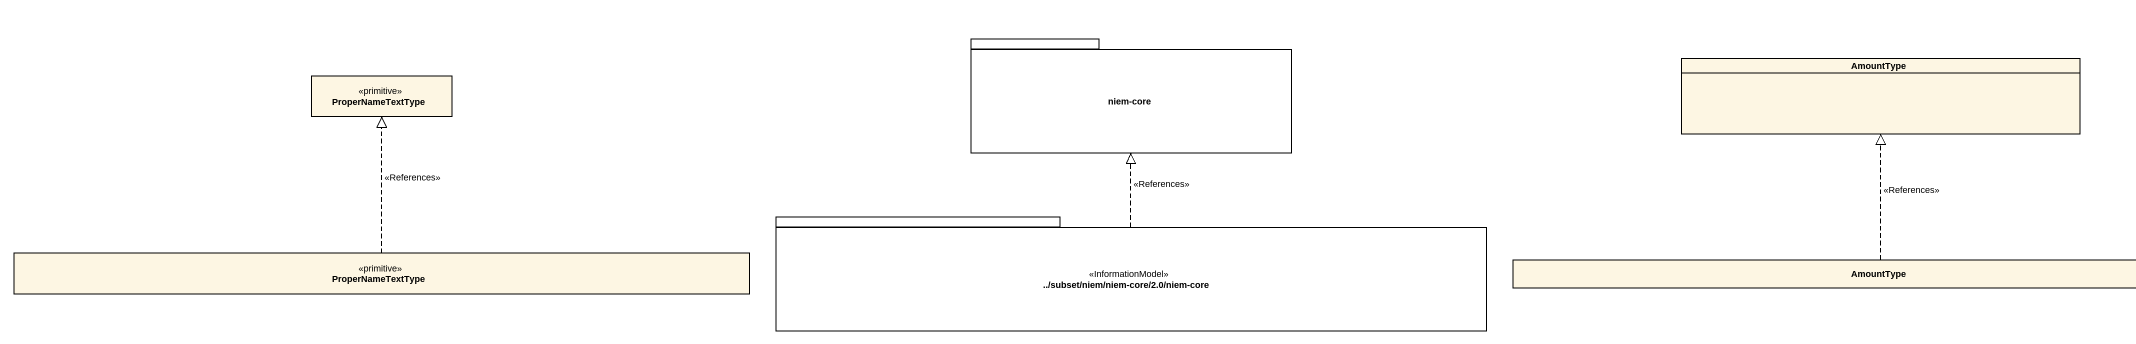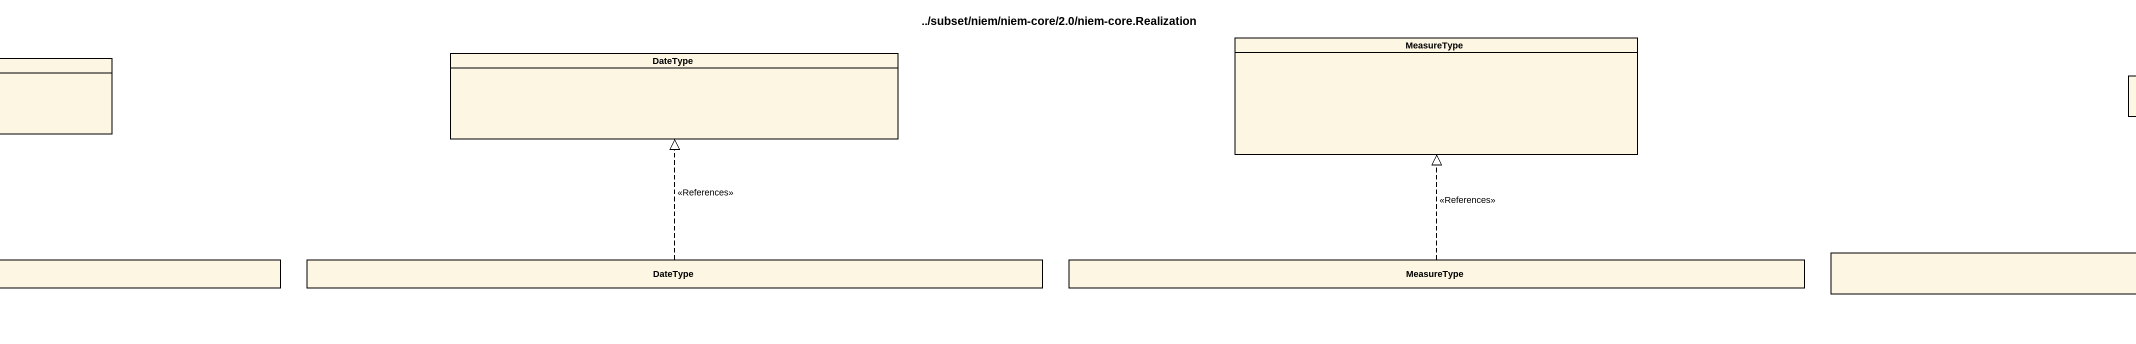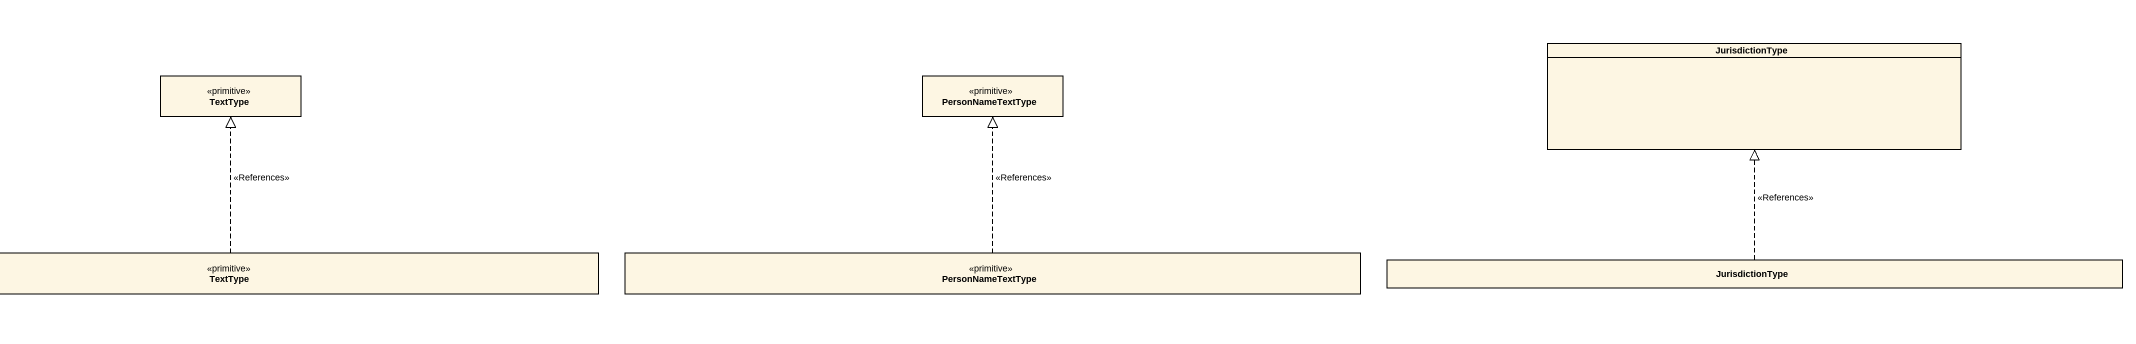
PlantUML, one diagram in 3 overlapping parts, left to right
@startuml
title ../subset/niem/niem-core/2.0/niem-core.Realization
hide circle
hide empty members
package "niem-core" as niem_core {
}
class MeasureType
class JurisdictionType
class ProperNameTextType <<primitive>>
class AmountType
class DateType
class TextType <<primitive>>
class PersonNameTextType <<primitive>>
package "../subset/niem/niem-core/2.0/niem-core" as subset_niem_niem_core_2_0 <<InformationModel>> {
}
class "ProperNameTextType" as ProperNameTextType_2 <<primitive>>
class "AmountType" as AmountType_2
class "DateType" as DateType_2
class "MeasureType" as MeasureType_2
class "TextType" as TextType_2 <<primitive>>
class "PersonNameTextType" as PersonNameTextType_2 <<primitive>>
class "JurisdictionType" as JurisdictionType_2
subset_niem_niem_core_2_0 .up.|> niem_core : <<References>>
ProperNameTextType_2 .up.|> ProperNameTextType : <<References>>
AmountType_2 .up.|> AmountType : <<References>>
DateType_2 .up.|> DateType : <<References>>
MeasureType_2 .up.|> MeasureType : <<References>>
TextType_2 .up.|> TextType : <<References>>
PersonNameTextType_2 .up.|> PersonNameTextType : <<References>>
JurisdictionType_2 .up.|> JurisdictionType : <<References>>
@enduml
